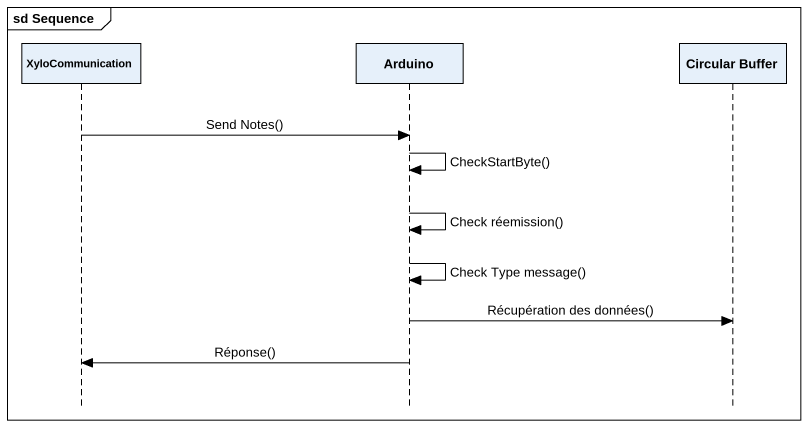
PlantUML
@startuml
mainframe sd Sequence
hide footbox
participant XyloCommunication
participant Arduino
participant "Circular Buffer" as Circular_Buffer

XyloCommunication -> Arduino : Send Notes()
Arduino -> Arduino : CheckStartByte()
Arduino -> Arduino : Check réemission()
Arduino -> Arduino : Check Type message()
Arduino -> Circular_Buffer : Récupération des données()
Arduino -> XyloCommunication : Réponse()
@enduml
